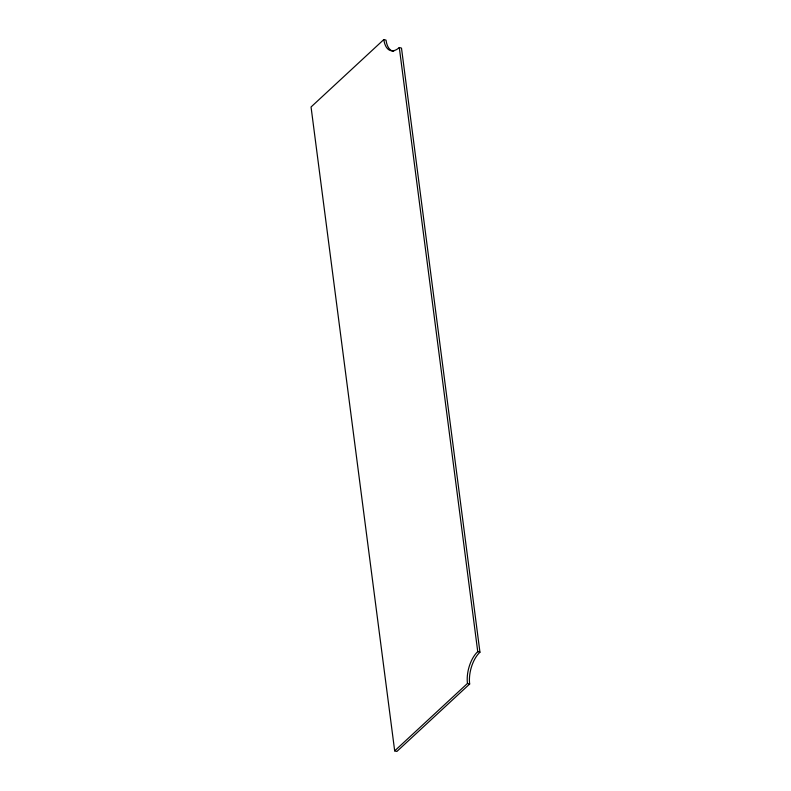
<?xml version="1.0" encoding="UTF-8"?>
<svg xmlns="http://www.w3.org/2000/svg" width="791" height="791" viewBox="0 0 791 791"><rect width="100%" height="100%" fill="white"/><g stroke="black" fill="none" stroke-linecap="round" stroke-linejoin="round"><path stroke-width="1.19" d="M383.833 39.55L311.051 106.983L394.679 750.877L396.874 751.45L469.666 684.017A23.76 12.073 -75.4 0 1 479.949 652.199L401.492 48.093L399.287 47.519A23.76 12.073 -75.4 0 1 383.833 39.55L386.038 40.123A23.76 12.073 -75.4 0 0 393.671 51.336M394.679 750.877L467.461 683.444A23.76 12.073 -75.4 0 1 477.744 651.626L399.287 47.519M477.744 651.626L479.949 652.199M467.461 683.444L469.666 684.017"/></g></svg>
